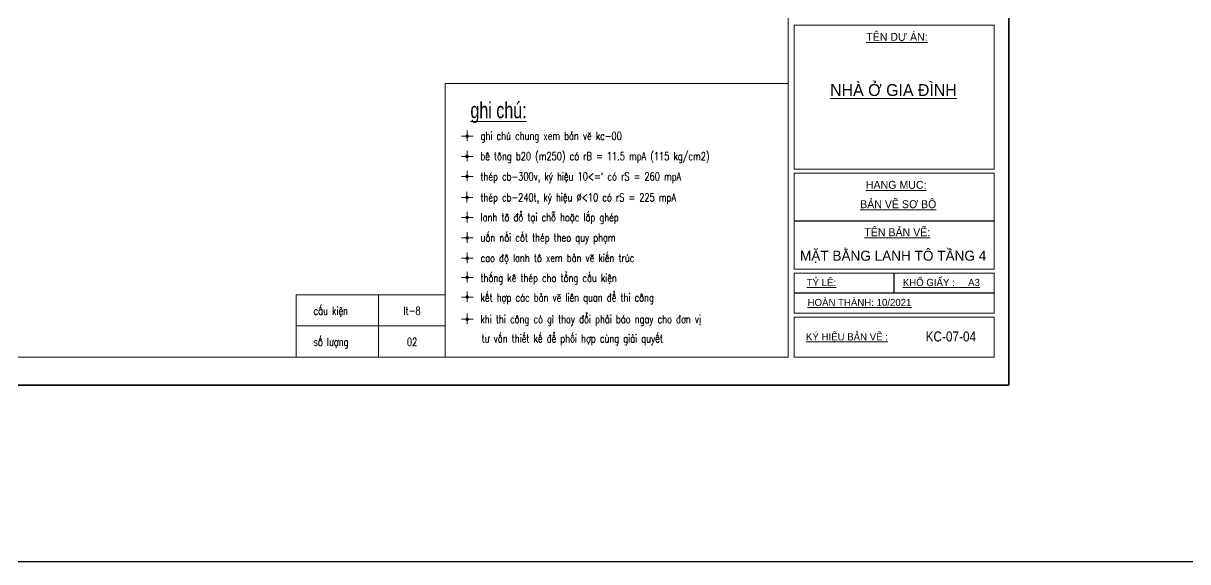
# Model space of a CAD drawing. Extents: x -2098986 to 943, y -1296280 to 73591.
# Drawn here: x -1591741 to -1574276, y -1280800 to -1272718 of the extents above; entities that cross this region are included whole.
import ezdxf
from ezdxf.enums import TextEntityAlignment as Align

# ---------------------------------------------------------------- set-up
doc = ezdxf.new("R2010")
doc.units = 0
doc.header["$LTSCALE"] = 150
doc.layers.get('Defpoints').update_dxf_attribs({"lineweight": 18})
for name, color, linetype, lineweight in [('05.Text', 253, 'Continuous', 18), ('11.Khung bo', 32, 'Continuous', 50), ('12.Khung', 36, 'Continuous', 25), ('G-ANNO-TTLB', 6, 'Continuous', 9), ('KCVN-THAY', 7, 'Continuous', 25), ('LS-DIM', 251, 'Continuous', 13), ('LS-TEXT', 60, 'Continuous', 20), ('LS-THAY', 7, 'Continuous', 20)]:
    doc.layers.add(name, color=color, linetype=linetype, lineweight=lineweight)
doc.layers.add('Tpl_Bound', color=1, linetype='Continuous', plot=False)
doc.styles.add('LS.TEXT', font='vnromadi.shx', dxfattribs={"width": 0.7, "height": 4})
doc.styles.add('vnarialH', font='')
doc.styles.add('VnAvantH', font='')
doc.styles.add('vnsimpli', font='vnsimli.shx', dxfattribs={"width": 0.75})
doc.styles.get('vnarialH').set_extended_font_data('.VnArialH')
doc.styles.get('VnAvantH').set_extended_font_data('.VnAvantH')

# ---------------------------------------------------------------- blocks, each defined once
blk = doc.blocks.new('*U4')
at = {"layer": 'KCVN-THAY', "color": 140}
blk.add_lwpolyline([(214871.76, 86966.68), (215381.8, 86966.68), (215381.8, 86579.68), (214871.76, 86579.68)], close=True, dxfattribs=at)
blk = doc.blocks.new('100')
at = {"layer": '11.Khung bo', "const_width": 26.7}
for points in [[(1860913, -945240), (1860913, -916940), (1896063, -916940), (1896063, -945240)], [(1860913, -945240), (1860913, -916940), (1896063, -916940), (1896063, -945240)], [(1860913, -945240), (1860913, -916940), (1896063, -916940), (1896063, -945240)], [(1896213, -940540), (1901213, -940540), (1901213, -936940), (1896213, -936940)], [(1896213, -940540), (1901213, -940540), (1901213, -936940), (1896213, -936940)], [(1896213, -940540), (1901213, -940540), (1901213, -936940), (1896213, -936940)], [(1896213, -943040), (1901213, -943040), (1901213, -940640), (1896213, -940640)], [(1896213, -943040), (1901213, -943040), (1901213, -940640), (1896213, -940640)], [(1896213, -943040), (1901213, -943040), (1901213, -940640), (1896213, -940640)], [(1896213, -944140), (1901213, -944140), (1901213, -943140), (1896213, -943140)], [(1896213, -944140), (1901213, -944140), (1901213, -943140), (1896213, -943140)], [(1896213, -944140), (1901213, -944140), (1901213, -943140), (1896213, -943140)], [(1896213, -945240), (1901213, -945240), (1901213, -944240), (1896213, -944240)], [(1896213, -945240), (1901213, -945240), (1901213, -944240), (1896213, -944240)], [(1896213, -945240), (1901213, -945240), (1901213, -944240), (1896213, -944240)]]:
    blk.add_lwpolyline(points, close=True, dxfattribs=at)
at = {"layer": '12.Khung'}
for p, q in [((1901213, -941840), (1896213, -941840)), ((1901213, -941840), (1896213, -941840)), ((1901213, -941840), (1896213, -941840)), ((1898713, -943640), (1898713, -943140)), ((1898713, -943640), (1898713, -943140)), ((1898713, -943640), (1898713, -943140)), ((1901213, -943640), (1896213, -943640)), ((1901213, -943640), (1896213, -943640)), ((1901213, -943640), (1896213, -943640))]:
    blk.add_line(p, q, dxfattribs=at)
blk.add_lwpolyline([(1901579, -945940), (1901579, -916240), (1859580, -916240), (1859580, -945940)], close=True, dxfattribs=at)
blk.add_lwpolyline([(1901579, -945940), (1901579, -916240), (1859580, -916240), (1859580, -945940)], close=True, dxfattribs=at)
blk.add_lwpolyline([(1901579, -945940), (1901579, -916240), (1859580, -916240), (1859580, -945940)], close=True, dxfattribs=at)
at = {"layer": '05.Text', "style": 'VnAvantH'}
for s, height, p in [('%%Utªn Dù ¸N:', 198, (1898013, -937329)), ('%%Unhµ ë gia ®×nh', 297, (1897112, -938709)), ('%%Uh¹ng môc:', 198, (1898005, -941030)), ('%%Uh¹ng môc:', 198, (1898005, -941030)), ('%%Uh¹ng môc:', 198, (1898005, -941030)), ('%%Ub¶n vÏ s¬ bé', 198, (1897861, -941515)), ('%%Ub¶n vÏ s¬ bé', 198, (1897861, -941515)), ('%%Ub¶n vÏ s¬ bé', 198, (1897861, -941515)), ('%%Utªn b¶n vÏ:', 198, (1897966, -942216)), ('%%Utªn b¶n vÏ:', 198, (1897966, -942216)), ('%%Utªn b¶n vÏ:', 198, (1897966, -942216)), ('%%Utû lÖ:', 180, (1896525, -943464)), ('%%UKHæ GIÊY :     A3', 180, (1898928, -943464)), ('%%Uhoµn thµnh: 10/2021', 180, (1896548, -943964)), ('%%Uký hiÖu b¶n vÏ :', 180, (1896508, -944823))]:
    blk.add_text(s, height=height, dxfattribs=at).set_placement(p)
blk = doc.blocks.new('n')
at = {"layer": 'LS-TEXT', "linetype": 'Continuous'}
for p, q in [((-27, 0), (-175, 0)), ((-175, 0), (188, 0)), ((0, 0), (0, 178)), ((0, 178), (0, -151))]:
    blk.add_line(p, q, dxfattribs=at)
at = {"layer": 'LS-TEXT', "linetype": 'Continuous', "const_width": 54}
blk.add_lwpolyline([(-27, 0, 1), (27, 0, 1)], format="xyb", close=True, dxfattribs=at)
blk = doc.blocks.new('Secret-Ghi Chu Lanh To')
at = {"layer": 'LS-THAY'}
blk.add_lwpolyline([(-1179723, -3422658), (-1171146, -3422658), (-1171146, -3429499), (-1179723, -3429499)], close=True, dxfattribs=at)
for p, xscale, yscale, zscale in [((-1179171, -3423973), 0.7999999998137355, 0.7999999998137355, 0.7999999998137355), ((-1179176, -3424480), 0.8000000000465661, 0.8000000000465661, 0.8000000000465661), ((-1179176, -3424981), 0.8000000000465661, 0.8000000000465661, 0.8000000000465661), ((-1179177, -3425508), 0.8000000000465661, 0.8000000000465661, 0.8000000000465661), ((-1179171, -3426009), 0.7999999998137355, 0.7999999998137355, 0.7999999998137355), ((-1179171, -3426518), 0.7999999998137355, 0.7999999998137355, 0.7999999998137355), ((-1179171, -3427027), 0.7999999998137355, 0.7999999998137355, 0.7999999998137355), ((-1179171, -3427509), 0.7999999998137355, 0.7999999998137355, 0.7999999998137355), ((-1179171, -3427999), 0.7999999998137355, 0.7999999998137355, 0.7999999998137355), ((-1179171, -3428554), 0.7999999998137355, 0.7999999998137355, 0.7999999998137355)]:
    blk.add_blockref('n', p, dxfattribs=dict(at, xscale=xscale, yscale=yscale, zscale=zscale))
at = {"layer": 'LS-TEXT', "width": 0.75}
for s, height, style, p in [('%%Ughi chó:', 400, 'LS.TEXT', (-1179090, -3423524)), ('   ghi chó chung xem b¶n vÏ kc-00', 200, 'vnsimpli', (-1179171, -3424067)), ('   bª t«ng b20 (m250) cã rB = 11.5 mpA (115 kg/cm2)', 200, 'vnsimpli', (-1179177, -3424574)), ('   thÐp cb-300v, ký hiÖu 10<=` cã rS = 260 mpA', 200, 'vnsimpli', (-1179177, -3425081)), ('   thÐp cb-240t, ký hiÖu %%C<10 cã rS = 225 mpA', 200, 'vnsimpli', (-1179177, -3425604)), ('   lanh t« ®æ t¹i chç hoÆc l¾p ghÐp', 200, 'vnsimpli', (-1179171, -3426103)), ('   uèn nèi cèt thÐp theo quy ph¹m', 200, 'vnsimpli', (-1179171, -3426612)), ('   cao ®é lanh t« xem b¶n vÏ kiÕn tróc', 200, 'vnsimpli', (-1179171, -3427121)), ('   thèng kª thÐp cho tæng cÊu kiÖn', 200, 'vnsimpli', (-1179173, -3427621)), ('   kÕt hîp c¸c b¶n vÏ liªn quan ®Ó thi c«ng', 200, 'vnsimpli', (-1179173, -3428111)), ('   khi thi c«ng cã g× thay ®æi ph¶i b¸o ngay cho ®¬n vÞ', 200, 'vnsimpli', (-1179176, -3428650)), ('t\xad vÊn thiÕt kÕ ®Ó phèi hîp cïng gi¶i quyÕt', 200, 'vnsimpli', (-1178811, -3429132))]:
    blk.add_text(s, height=height, dxfattribs=dict(at, style=style)).set_placement(p)

msp = doc.modelspace()

# ---------------------------------------------------------------- linework, layer by layer
at = {"layer": 'LS-THAY'}
for p, q in [((-1587645.7, -1276794.5), (-1587645.7, -1277727.9)), ((-1587645.7, -1276794.5), (-1585413.8, -1276794.5)), ((-1586413.8, -1276794.5), (-1586413.8, -1277727.9)), ((-1585413.8, -1276794.5), (-1585413.8, -1277727.9)), ((-1587645.7, -1277261.2), (-1585413.8, -1277261.2)), ((-1587645.7, -1277727.9), (-1585413.8, -1277727.9))]:
    msp.add_line(p, q, dxfattribs=at)
at = {"layer": 'Tpl_Bound', "color": 1}
msp.add_lwpolyline([(-1602157.9, -1278147.9), (-1602157.9, -1260327.9), (-1576957.9, -1260327.9), (-1576957.9, -1278147.9)], close=True, dxfattribs=at)

# ---------------------------------------------------------------- block references
at = {"layer": '05.Text', "xscale": 0.6000055114637588, "yscale": 0.6000055114637588, "zscale": 0.6000055114637588}
msp.add_blockref('100', (-2717915.9, -710578.8), dxfattribs=at)
at = {"layer": 'Defpoints', "xscale": 60, "yscale": 60, "zscale": 60}
msp.add_blockref('*U4', (-14497064.3, -6475580.3), dxfattribs=at)
at = {"layer": 'LS-DIM', "xscale": 0.6, "yscale": 0.6, "zscale": 0.6}
msp.add_blockref('Secret-Ghi Chu Lanh To', (-877580, 779971.7), dxfattribs=at)

# ---------------------------------------------------------------- texts
at = {"layer": 'G-ANNO-TTLB', "color": 3, "style": 'vnarialH'}
for s, width, p, p2 in [('mÆt b»ng lanh t« tÇng 4', 0.971573, (-1580091, -1276281.8), (-1577296.9, -1276281.8)), ('KC-07-04', 0.844492, (-1578206.8, -1277493.9), (-1577449.5, -1277493.9))]:
    msp.add_text(s, height=150, dxfattribs=dict(at, width=width)).set_placement(p, p2, align=Align.FIT)
at = {"layer": 'LS-TEXT', "style": 'vnsimpli', "width": 0.75}
for s, p in [('cÊu kiÖn', (-1587387.4, -1277092.8)), ('sè l\xadîng', (-1587387.4, -1277559.5))]:
    msp.add_text(s, height=120, dxfattribs=at).set_placement(p)
for s, p in [('lt-8', (-1585909.7, -1277092.8)), ('02', (-1585909.7, -1277559.5))]:
    msp.add_text(s, height=120, dxfattribs=at).set_placement(p, align=Align.CENTER)

doc.saveas('drawing.dxf')
